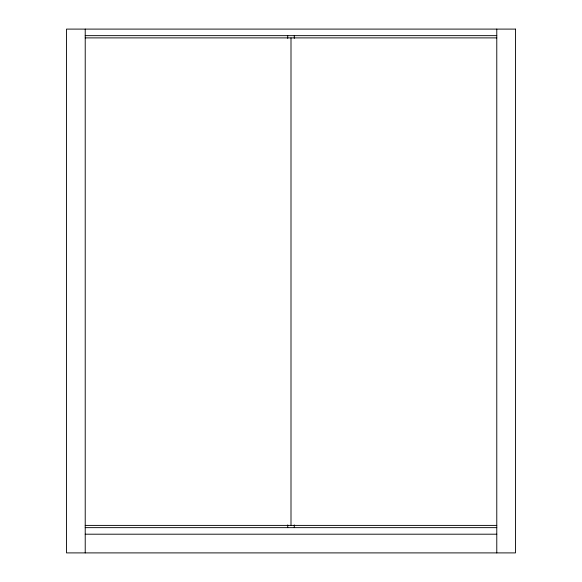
<?xml version="1.0" encoding="UTF-8"?>
<svg xmlns="http://www.w3.org/2000/svg" width="582" height="582" viewBox="0 0 582 582"><rect width="100%" height="100%" fill="white"/><g stroke="black" fill="none" stroke-linecap="round" stroke-linejoin="round"><path stroke-width="0.87" d="M85.219 35.648L496.781 35.648M85.219 37.895L496.781 37.895M85.219 525.401L496.781 525.401M85.219 527.648L496.781 527.648M85.219 534.196L496.781 534.196M496.781 29.1L496.781 552.9M294.274 35.648L294.274 38.368M294.274 524.92L294.274 527.648M291 37.895L291 525.401M287.726 35.648L287.726 38.368M287.726 524.92L287.726 527.648M85.219 29.1L85.219 552.9M515.485 29.1L66.515 29.1L66.515 552.9L515.485 552.9L515.485 29.1"/></g></svg>
